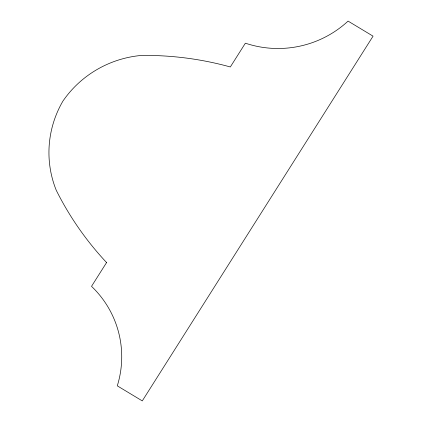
<?xml version="1.0" encoding="UTF-8"?>
<svg xmlns="http://www.w3.org/2000/svg" width="422" height="422" viewBox="0 0 422 422"><rect width="100%" height="100%" fill="white"/><g stroke="black" fill="none" stroke-linecap="round" stroke-linejoin="round"><path stroke-width="0.63" d="M106.576 262.553L91.527 286.338A101.291 99.112 -13 0 1 117.29 385.84L142.277 400.9L373.059 36.16L348.071 21.1A101.291 99.112 -13 0 1 245.377 43.181L230.328 66.966A315.661 308.878 -13 0 0 141.518 55.424A105.247 102.984 -13 0 0 62.889 101.138A105.247 102.984 -13 0 0 56.226 190.222A315.661 308.878 -13 0 0 106.576 262.553"/></g></svg>
